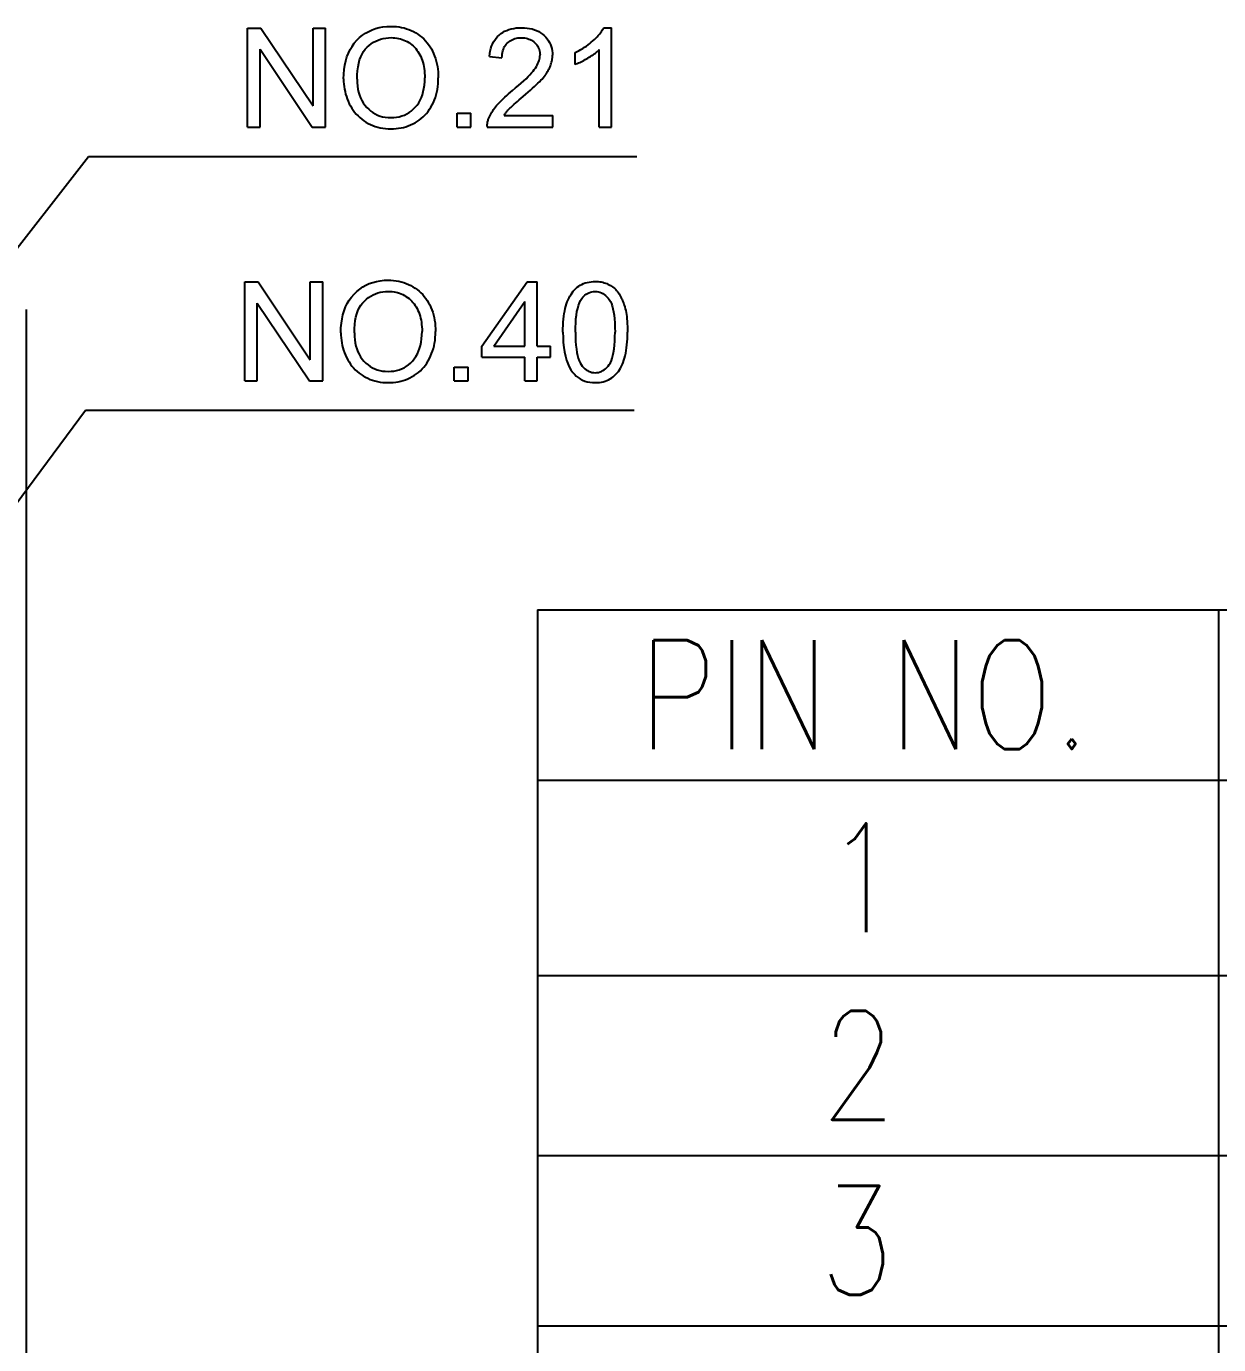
# Model space of a CAD drawing. Extents: x 260 to 819, y -886 to -454.
# Drawn here: x 485.41 to 513.69, y -659.4 to -628.13 of the extents above; entities that cross this region are included whole.
import ezdxf

# ---------------------------------------------------------------- set-up
doc = ezdxf.new("R2010")
doc.units = 0
doc.header["$LTSCALE"] = 150
doc.header["$MEASUREMENT"] = 0
doc.layers.get('0').update_dxf_attribs({"color": 6, "linetype": 'CONTINUOUS'})
doc.layers.add('현배선도', color=7, linetype='CONTINUOUS')
doc.styles.get("Standard").update_dxf_attribs({"font": 'romans.shx', "width": 0.8, "bigfont": 'whgtxt.shx'})

msp = doc.modelspace()

# ---------------------------------------------------------------- linework, layer by layer
at = {"color": 7, "linetype": 'Continuous'}
for p, q in [((490.652, -630.523), (490.652, -628.173)), ((490.652, -628.173), (490.971, -628.173)), ((490.971, -628.173), (492.206, -630.018)), ((492.206, -630.018), (492.206, -628.173)), ((492.206, -628.173), (492.504, -628.173)), ((492.504, -630.523), (492.504, -628.173)), ((493.527, -628.25), (493.606, -628.214)), ((493.606, -628.214), (493.689, -628.184)), ((493.689, -628.184), (493.775, -628.161)), ((493.775, -628.161), (493.866, -628.145)), ((493.866, -628.145), (493.96, -628.135)), ((493.96, -628.135), (494.057, -628.131)), ((494.057, -628.131), (494.122, -628.133)), ((494.122, -628.133), (494.185, -628.138)), ((494.185, -628.138), (494.247, -628.145)), ((494.247, -628.145), (494.307, -628.156)), ((494.307, -628.156), (494.367, -628.17)), ((494.367, -628.17), (494.425, -628.187)), ((494.425, -628.187), (494.481, -628.208)), ((494.481, -628.208), (494.537, -628.231)), ((496.803, -628.226), (496.855, -628.207)), ((496.855, -628.207), (496.91, -628.191)), ((496.91, -628.191), (496.967, -628.179)), ((496.967, -628.179), (497.027, -628.17)), ((497.027, -628.17), (497.09, -628.165)), ((497.09, -628.165), (497.156, -628.163)), ((497.156, -628.163), (497.222, -628.165)), ((497.222, -628.165), (497.285, -628.171)), ((497.285, -628.171), (497.346, -628.18)), ((497.346, -628.18), (497.404, -628.193)), ((497.404, -628.193), (497.459, -628.21)), ((497.459, -628.21), (497.511, -628.231)), ((499.067, -628.225), (499.086, -628.194)), ((499.086, -628.194), (499.102, -628.163)), ((499.102, -628.163), (499.288, -628.163)), ((499.288, -630.523), (499.288, -628.163)), ((493.133, -628.605), (493.186, -628.531)), ((493.186, -628.531), (493.246, -628.462)), ((493.246, -628.462), (493.311, -628.399)), ((493.311, -628.399), (493.379, -628.343)), ((493.379, -628.343), (493.451, -628.294)), ((493.451, -628.294), (493.527, -628.25)), ((493.589, -628.544), (493.642, -628.51)), ((493.642, -628.51), (493.696, -628.481)), ((493.696, -628.481), (493.752, -628.456)), ((493.752, -628.456), (493.809, -628.435)), ((493.809, -628.435), (493.869, -628.419)), ((493.869, -628.419), (493.93, -628.408)), ((493.93, -628.408), (493.994, -628.401)), ((493.994, -628.401), (494.059, -628.399)), ((494.059, -628.399), (494.105, -628.4)), ((494.105, -628.4), (494.15, -628.404)), ((494.15, -628.404), (494.194, -628.41)), ((494.194, -628.41), (494.237, -628.418)), ((494.237, -628.418), (494.28, -628.428)), ((494.28, -628.428), (494.321, -628.441)), ((494.321, -628.441), (494.362, -628.457)), ((494.362, -628.457), (494.401, -628.474)), ((494.401, -628.474), (494.44, -628.494)), ((494.44, -628.494), (494.478, -628.517)), ((494.478, -628.517), (494.514, -628.541)), ((494.537, -628.231), (494.591, -628.257)), ((494.591, -628.257), (494.644, -628.287)), ((494.644, -628.287), (494.695, -628.319)), ((494.695, -628.319), (494.743, -628.354)), ((494.743, -628.354), (494.789, -628.391)), ((494.789, -628.391), (494.833, -628.431)), ((494.833, -628.431), (494.874, -628.473)), ((494.874, -628.473), (494.913, -628.518)), ((494.913, -628.518), (494.949, -628.565)), ((496.465, -628.551), (496.49, -628.502)), ((496.49, -628.502), (496.518, -628.456)), ((496.518, -628.456), (496.549, -628.413)), ((496.549, -628.413), (496.584, -628.374)), ((496.584, -628.374), (496.622, -628.337)), ((496.622, -628.337), (496.663, -628.304)), ((496.663, -628.304), (496.707, -628.275)), ((496.707, -628.275), (496.753, -628.249)), ((496.753, -628.249), (496.803, -628.226)), ((496.792, -628.553), (496.816, -628.527)), ((496.816, -628.527), (496.842, -628.504)), ((496.842, -628.504), (496.869, -628.482)), ((496.869, -628.482), (496.898, -628.464)), ((496.898, -628.464), (496.929, -628.447)), ((496.929, -628.447), (496.962, -628.433)), ((496.962, -628.433), (496.996, -628.422)), ((496.996, -628.422), (497.032, -628.413)), ((497.032, -628.413), (497.069, -628.407)), ((497.069, -628.407), (497.109, -628.403)), ((497.109, -628.403), (497.149, -628.402)), ((497.149, -628.402), (497.188, -628.403)), ((497.188, -628.403), (497.225, -628.407)), ((497.225, -628.407), (497.261, -628.413)), ((497.261, -628.413), (497.295, -628.421)), ((497.295, -628.421), (497.328, -628.432)), ((497.328, -628.432), (497.359, -628.445)), ((497.359, -628.445), (497.389, -628.46)), ((497.389, -628.46), (497.417, -628.478)), ((497.417, -628.478), (497.444, -628.498)), ((497.444, -628.498), (497.469, -628.52)), ((497.469, -628.52), (497.492, -628.544)), ((497.511, -628.231), (497.56, -628.255)), ((497.56, -628.255), (497.607, -628.283)), ((497.607, -628.283), (497.65, -628.315)), ((497.65, -628.315), (497.691, -628.351)), ((497.691, -628.351), (497.729, -628.389)), ((497.729, -628.389), (497.762, -628.43)), ((497.762, -628.43), (497.792, -628.472)), ((497.792, -628.472), (497.817, -628.515)), ((497.817, -628.515), (497.839, -628.561)), ((498.77, -628.54), (498.808, -628.509)), ((498.808, -628.509), (498.845, -628.478)), ((498.845, -628.478), (498.881, -628.445)), ((498.881, -628.445), (498.914, -628.413)), ((498.914, -628.413), (498.944, -628.381)), ((498.944, -628.381), (498.973, -628.35)), ((498.973, -628.35), (499, -628.318)), ((499, -628.318), (499.025, -628.287)), ((499.025, -628.287), (499.047, -628.256)), ((499.047, -628.256), (499.067, -628.225)), ((490.951, -628.676), (492.185, -630.523)), ((490.951, -630.523), (490.951, -628.676)), ((493.01, -628.857), (493.045, -628.768)), ((493.045, -628.768), (493.086, -628.684)), ((493.086, -628.684), (493.133, -628.605)), ((493.338, -628.856), (493.369, -628.789)), ((493.369, -628.789), (493.405, -628.729)), ((493.405, -628.729), (493.445, -628.674)), ((493.445, -628.674), (493.491, -628.626)), ((493.491, -628.626), (493.539, -628.583)), ((493.539, -628.583), (493.589, -628.544)), ((494.514, -628.541), (494.549, -628.568)), ((494.549, -628.568), (494.582, -628.596)), ((494.582, -628.596), (494.613, -628.626)), ((494.613, -628.626), (494.642, -628.659)), ((494.642, -628.659), (494.67, -628.693)), ((494.67, -628.693), (494.695, -628.729)), ((494.695, -628.729), (494.719, -628.767)), ((494.719, -628.767), (494.741, -628.807)), ((494.741, -628.807), (494.762, -628.849)), ((494.949, -628.565), (494.982, -628.614)), ((494.982, -628.614), (495.014, -628.666)), ((495.014, -628.666), (495.042, -628.72)), ((495.042, -628.72), (495.068, -628.777)), ((495.068, -628.777), (495.092, -628.835)), ((495.092, -628.835), (495.112, -628.894)), ((496.393, -628.843), (496.401, -628.778)), ((496.393, -628.843), (496.689, -628.874)), ((496.401, -628.778), (496.412, -628.717)), ((496.412, -628.717), (496.426, -628.658)), ((496.426, -628.658), (496.444, -628.603)), ((496.444, -628.603), (496.465, -628.551)), ((496.689, -628.874), (496.691, -628.83)), ((496.691, -628.83), (496.695, -628.789)), ((496.695, -628.789), (496.701, -628.749)), ((496.701, -628.749), (496.71, -628.712)), ((496.71, -628.712), (496.722, -628.676)), ((496.722, -628.676), (496.736, -628.643)), ((496.736, -628.643), (496.752, -628.611)), ((496.752, -628.611), (496.771, -628.581)), ((496.771, -628.581), (496.792, -628.553)), ((497.492, -628.544), (497.513, -628.569)), ((497.513, -628.569), (497.532, -628.596)), ((497.532, -628.596), (497.548, -628.623)), ((497.548, -628.623), (497.561, -628.651)), ((497.561, -628.651), (497.572, -628.681)), ((497.572, -628.681), (497.581, -628.711)), ((497.581, -628.711), (497.587, -628.743)), ((497.586, -628.876), (497.59, -628.842)), ((497.587, -628.743), (497.591, -628.776)), ((497.59, -628.842), (497.592, -628.809)), ((497.591, -628.776), (497.592, -628.809)), ((497.839, -628.561), (497.857, -628.608)), ((497.857, -628.608), (497.871, -628.658)), ((497.871, -628.658), (497.88, -628.708)), ((497.88, -628.708), (497.886, -628.761)), ((497.886, -628.761), (497.888, -628.816)), ((497.886, -628.872), (497.888, -628.844)), ((497.888, -628.844), (497.888, -628.816)), ((498.422, -628.753), (498.47, -628.73)), ((498.422, -629.032), (498.422, -628.753)), ((498.47, -628.73), (498.517, -628.706)), ((498.517, -628.706), (498.562, -628.681)), ((498.562, -628.681), (498.606, -628.655)), ((498.606, -628.655), (498.649, -628.627)), ((498.649, -628.627), (498.691, -628.599)), ((498.691, -628.599), (498.731, -628.57)), ((498.731, -628.57), (498.77, -628.54)), ((498.759, -628.863), (498.791, -628.843)), ((498.791, -628.843), (498.822, -628.824)), ((498.822, -628.824), (498.851, -628.804)), ((498.851, -628.804), (498.879, -628.784)), ((498.879, -628.784), (498.905, -628.764)), ((498.905, -628.764), (498.931, -628.744)), ((498.931, -628.744), (498.955, -628.724)), ((498.955, -628.724), (498.978, -628.704)), ((498.978, -628.704), (498.999, -628.684)), ((498.999, -630.523), (498.999, -628.684)), ((492.935, -629.264), (492.944, -629.155)), ((492.944, -629.155), (492.96, -629.05)), ((492.96, -629.05), (492.982, -628.951)), ((492.982, -628.951), (493.01, -628.857)), ((493.262, -629.183), (493.274, -629.092)), ((493.274, -629.092), (493.291, -629.007)), ((493.291, -629.007), (493.312, -628.929)), ((493.312, -628.929), (493.338, -628.856)), ((494.762, -628.849), (494.78, -628.892)), ((494.78, -628.892), (494.797, -628.937)), ((494.797, -628.937), (494.811, -628.984)), ((494.811, -628.984), (494.824, -629.032)), ((494.824, -629.032), (494.834, -629.081)), ((494.834, -629.081), (494.843, -629.132)), ((494.843, -629.132), (494.85, -629.184)), ((495.112, -628.894), (495.13, -628.955)), ((495.13, -628.955), (495.145, -629.017)), ((495.145, -629.017), (495.157, -629.081)), ((495.157, -629.081), (495.167, -629.146)), ((495.167, -629.146), (495.174, -629.213)), ((497.428, -629.194), (497.457, -629.156)), ((497.457, -629.156), (497.483, -629.12)), ((497.483, -629.12), (497.506, -629.084)), ((497.506, -629.084), (497.526, -629.048)), ((497.526, -629.048), (497.543, -629.013)), ((497.543, -629.013), (497.558, -628.978)), ((497.558, -628.978), (497.57, -628.943)), ((497.57, -628.943), (497.58, -628.909)), ((497.58, -628.909), (497.586, -628.876)), ((497.789, -629.176), (497.804, -629.148)), ((497.804, -629.148), (497.818, -629.121)), ((497.818, -629.121), (497.831, -629.093)), ((497.831, -629.093), (497.842, -629.066)), ((497.842, -629.066), (497.851, -629.038)), ((497.851, -629.038), (497.86, -629.011)), ((497.86, -629.011), (497.868, -628.983)), ((497.868, -628.983), (497.874, -628.956)), ((497.874, -628.956), (497.879, -628.928)), ((497.879, -628.928), (497.883, -628.9)), ((497.883, -628.9), (497.886, -628.872)), ((498.422, -629.032), (498.449, -629.022)), ((498.449, -629.022), (498.477, -629.01)), ((498.477, -629.01), (498.506, -628.998)), ((498.506, -628.998), (498.535, -628.985)), ((498.535, -628.985), (498.565, -628.97)), ((498.565, -628.97), (498.596, -628.955)), ((498.596, -628.955), (498.628, -628.938)), ((498.628, -628.938), (498.66, -628.921)), ((498.66, -628.921), (498.692, -628.903)), ((498.692, -628.903), (498.726, -628.883)), ((498.726, -628.883), (498.759, -628.863)), ((492.932, -629.378), (492.935, -629.264)), ((492.932, -629.378), (492.933, -629.44)), ((492.933, -629.44), (492.937, -629.501)), ((493.252, -629.383), (493.255, -629.28)), ((493.252, -629.383), (493.255, -629.466)), ((493.255, -629.28), (493.262, -629.183)), ((493.255, -629.466), (493.262, -629.546)), ((494.85, -629.184), (494.855, -629.238)), ((494.85, -629.523), (494.856, -629.438)), ((494.855, -629.238), (494.858, -629.293)), ((494.856, -629.438), (494.859, -629.35)), ((494.858, -629.293), (494.859, -629.35)), ((495.174, -629.213), (495.178, -629.281)), ((495.174, -629.491), (495.178, -629.422)), ((495.178, -629.281), (495.179, -629.351)), ((495.178, -629.422), (495.179, -629.351)), ((497.147, -629.477), (497.206, -629.424)), ((497.206, -629.424), (497.26, -629.373)), ((497.26, -629.373), (497.31, -629.324)), ((497.31, -629.324), (497.354, -629.278)), ((497.354, -629.278), (497.393, -629.235)), ((497.393, -629.235), (497.428, -629.194)), ((497.543, -629.481), (497.578, -629.445)), ((497.578, -629.445), (497.611, -629.411)), ((497.611, -629.411), (497.639, -629.38)), ((497.639, -629.38), (497.665, -629.35)), ((497.665, -629.35), (497.69, -629.32)), ((497.69, -629.32), (497.713, -629.291)), ((497.713, -629.291), (497.734, -629.262)), ((497.734, -629.262), (497.754, -629.233)), ((497.754, -629.233), (497.772, -629.204)), ((497.772, -629.204), (497.789, -629.176)), ((492.937, -629.501), (492.944, -629.561)), ((492.944, -629.561), (492.953, -629.621)), ((492.953, -629.621), (492.966, -629.68)), ((492.966, -629.68), (492.98, -629.738)), ((492.98, -629.738), (492.998, -629.796)), ((493.262, -629.546), (493.273, -629.622)), ((493.273, -629.622), (493.289, -629.694)), ((493.289, -629.694), (493.31, -629.763)), ((493.31, -629.763), (493.335, -629.828)), ((494.777, -629.82), (494.802, -629.752)), ((494.802, -629.752), (494.822, -629.679)), ((494.822, -629.679), (494.838, -629.603)), ((494.838, -629.603), (494.85, -629.523)), ((495.109, -629.815), (495.127, -629.753)), ((495.127, -629.753), (495.143, -629.69)), ((495.143, -629.69), (495.156, -629.625)), ((495.156, -629.625), (495.166, -629.559)), ((495.166, -629.559), (495.174, -629.491)), ((496.76, -629.808), (496.802, -629.771)), ((496.802, -629.771), (496.845, -629.733)), ((496.845, -629.733), (496.891, -629.694)), ((496.891, -629.694), (496.939, -629.654)), ((496.939, -629.654), (497.013, -629.593)), ((497.013, -629.593), (497.083, -629.534)), ((497.083, -629.534), (497.147, -629.477)), ((497.194, -629.794), (497.255, -629.742)), ((497.255, -629.742), (497.312, -629.693)), ((497.312, -629.693), (497.365, -629.646)), ((497.365, -629.646), (497.415, -629.601)), ((497.415, -629.601), (497.461, -629.559)), ((497.461, -629.559), (497.504, -629.519)), ((497.504, -629.519), (497.543, -629.481)), ((492.998, -629.796), (493.018, -629.853)), ((493.018, -629.853), (493.041, -629.909)), ((493.041, -629.909), (493.067, -629.965)), ((493.067, -629.965), (493.095, -630.019)), ((493.095, -630.019), (493.125, -630.071)), ((493.125, -630.071), (493.159, -630.121)), ((493.335, -629.828), (493.364, -629.89)), ((493.364, -629.89), (493.399, -629.948)), ((493.399, -629.948), (493.438, -630.002)), ((493.438, -630.002), (493.481, -630.053)), ((493.481, -630.053), (493.528, -630.099)), ((494.585, -630.097), (494.632, -630.05)), ((494.632, -630.05), (494.675, -629.999)), ((494.675, -629.999), (494.714, -629.943)), ((494.714, -629.943), (494.748, -629.883)), ((494.748, -629.883), (494.777, -629.82)), ((494.972, -630.098), (495.005, -630.046)), ((495.005, -630.046), (495.035, -629.991)), ((495.035, -629.991), (495.062, -629.934)), ((495.062, -629.934), (495.087, -629.875)), ((495.087, -629.875), (495.109, -629.815)), ((496.49, -630.103), (496.512, -630.072)), ((496.512, -630.072), (496.536, -630.041)), ((496.536, -630.041), (496.562, -630.01)), ((496.562, -630.01), (496.589, -629.979)), ((496.589, -629.979), (496.619, -629.947)), ((496.619, -629.947), (496.651, -629.913)), ((496.651, -629.913), (496.685, -629.879)), ((496.685, -629.879), (496.722, -629.844)), ((496.722, -629.844), (496.76, -629.808)), ((496.846, -630.105), (496.861, -630.089)), ((496.861, -630.089), (496.877, -630.072)), ((496.877, -630.072), (496.898, -630.053)), ((496.898, -630.053), (496.922, -630.03)), ((496.922, -630.03), (496.95, -630.005)), ((496.95, -630.005), (496.981, -629.977)), ((496.981, -629.977), (497.016, -629.946)), ((497.016, -629.946), (497.055, -629.912)), ((497.055, -629.912), (497.098, -629.875)), ((497.098, -629.875), (497.144, -629.836)), ((497.144, -629.836), (497.194, -629.794)), ((493.159, -630.121), (493.194, -630.168)), ((493.194, -630.168), (493.233, -630.213)), ((493.233, -630.213), (493.274, -630.256)), ((493.274, -630.256), (493.317, -630.296)), ((493.317, -630.296), (493.363, -630.334)), ((493.363, -630.334), (493.411, -630.37)), ((493.411, -630.37), (493.462, -630.403)), ((493.462, -630.403), (493.515, -630.433)), ((493.528, -630.099), (493.577, -630.141)), ((493.577, -630.141), (493.628, -630.177)), ((493.628, -630.177), (493.682, -630.209)), ((493.682, -630.209), (493.738, -630.236)), ((493.738, -630.236), (493.797, -630.258)), ((493.797, -630.258), (493.858, -630.275)), ((493.858, -630.275), (493.921, -630.287)), ((493.921, -630.287), (493.986, -630.295)), ((493.986, -630.295), (494.054, -630.297)), ((494.054, -630.297), (494.123, -630.295)), ((494.123, -630.295), (494.189, -630.287)), ((494.189, -630.287), (494.253, -630.275)), ((494.253, -630.275), (494.315, -630.257)), ((494.315, -630.257), (494.374, -630.235)), ((494.374, -630.235), (494.431, -630.208)), ((494.431, -630.208), (494.485, -630.176)), ((494.485, -630.176), (494.536, -630.139)), ((494.536, -630.139), (494.585, -630.097)), ((494.626, -630.418), (494.678, -630.388)), ((494.678, -630.388), (494.727, -630.354)), ((494.727, -630.354), (494.774, -630.319)), ((494.774, -630.319), (494.819, -630.28)), ((494.819, -630.28), (494.861, -630.239)), ((494.861, -630.239), (494.9, -630.195)), ((494.9, -630.195), (494.938, -630.148)), ((494.938, -630.148), (494.972, -630.098)), ((495.625, -630.523), (495.625, -630.194)), ((495.625, -630.194), (495.954, -630.194)), ((495.954, -630.523), (495.954, -630.194)), ((496.345, -630.421), (496.349, -630.401)), ((496.349, -630.401), (496.353, -630.381)), ((496.353, -630.381), (496.359, -630.361)), ((496.359, -630.361), (496.365, -630.342)), ((496.365, -630.342), (496.372, -630.323)), ((496.372, -630.323), (496.384, -630.291)), ((496.384, -630.291), (496.398, -630.259)), ((496.398, -630.259), (496.414, -630.228)), ((496.414, -630.228), (496.431, -630.196)), ((496.431, -630.196), (496.449, -630.165)), ((496.449, -630.165), (496.469, -630.134)), ((496.469, -630.134), (496.49, -630.103)), ((496.739, -630.246), (496.749, -630.23)), ((496.739, -630.246), (497.892, -630.246)), ((496.749, -630.23), (496.759, -630.214)), ((496.759, -630.214), (496.77, -630.199)), ((496.77, -630.199), (496.782, -630.183)), ((496.782, -630.183), (496.794, -630.167)), ((496.794, -630.167), (496.806, -630.152)), ((496.806, -630.152), (496.819, -630.136)), ((496.819, -630.136), (496.832, -630.121)), ((496.832, -630.121), (496.846, -630.105)), ((497.892, -630.523), (497.892, -630.246)), ((490.652, -630.523), (490.951, -630.523)), ((492.185, -630.523), (492.504, -630.523)), ((493.515, -630.433), (493.57, -630.46)), ((493.57, -630.46), (493.626, -630.485)), ((493.626, -630.485), (493.683, -630.505)), ((493.683, -630.505), (493.741, -630.523)), ((493.741, -630.523), (493.801, -630.537)), ((493.801, -630.537), (493.863, -630.549)), ((493.863, -630.549), (493.926, -630.557)), ((493.926, -630.557), (493.99, -630.561)), ((493.99, -630.561), (494.056, -630.563)), ((494.056, -630.563), (494.116, -630.562)), ((494.116, -630.562), (494.176, -630.557)), ((494.176, -630.557), (494.236, -630.55)), ((494.236, -630.55), (494.294, -630.54)), ((494.294, -630.54), (494.351, -630.527)), ((494.351, -630.527), (494.408, -630.511)), ((494.408, -630.511), (494.464, -630.492)), ((494.464, -630.492), (494.519, -630.47)), ((494.519, -630.47), (494.573, -630.446)), ((494.573, -630.446), (494.626, -630.418)), ((495.625, -630.523), (495.954, -630.523)), ((496.338, -630.502), (496.339, -630.482)), ((496.338, -630.502), (496.338, -630.523)), ((496.338, -630.523), (497.892, -630.523)), ((496.339, -630.482), (496.34, -630.461)), ((496.34, -630.461), (496.342, -630.441)), ((496.342, -630.441), (496.345, -630.421)), ((498.999, -630.523), (499.288, -630.523)), ((477.078, -643.799), (486.877, -631.219)), ((486.877, -631.219), (499.89, -631.219)), ((493.8, -634.164), (493.894, -634.154)), ((493.894, -634.154), (493.992, -634.151)), ((493.992, -634.151), (494.056, -634.153)), ((494.056, -634.153), (494.119, -634.157)), ((494.119, -634.157), (494.181, -634.165)), ((490.587, -636.543), (490.587, -634.193)), ((490.587, -634.193), (490.906, -634.193)), ((490.906, -634.193), (492.14, -636.038)), ((492.14, -636.038), (492.14, -634.193)), ((492.14, -634.193), (492.438, -634.193)), ((492.438, -636.543), (492.438, -634.193)), ((493.181, -634.482), (493.245, -634.419)), ((493.245, -634.419), (493.314, -634.363)), ((493.314, -634.363), (493.386, -634.313)), ((493.386, -634.313), (493.461, -634.27)), ((493.461, -634.27), (493.54, -634.234)), ((493.54, -634.234), (493.623, -634.204)), ((493.623, -634.204), (493.71, -634.181)), ((493.686, -634.475), (493.744, -634.455)), ((493.71, -634.181), (493.8, -634.164)), ((493.744, -634.455), (493.803, -634.439)), ((493.803, -634.439), (493.865, -634.428)), ((493.865, -634.428), (493.928, -634.421)), ((493.928, -634.421), (493.993, -634.419)), ((493.993, -634.419), (494.039, -634.42)), ((494.039, -634.42), (494.084, -634.423)), ((494.084, -634.423), (494.129, -634.429)), ((494.129, -634.429), (494.172, -634.438)), ((494.172, -634.438), (494.214, -634.448)), ((494.181, -634.165), (494.242, -634.176)), ((494.214, -634.448), (494.256, -634.461)), ((494.242, -634.176), (494.301, -634.19)), ((494.256, -634.461), (494.296, -634.477)), ((494.301, -634.19), (494.359, -634.207)), ((494.359, -634.207), (494.416, -634.227)), ((490.885, -634.696), (492.119, -636.543)), ((490.885, -636.543), (490.885, -634.696)), ((492.979, -634.788), (493.02, -634.704)), ((493.02, -634.704), (493.067, -634.625)), ((493.067, -634.625), (493.121, -634.551)), ((493.121, -634.551), (493.181, -634.482)), ((493.304, -634.809), (493.339, -634.748)), ((493.339, -634.748), (493.38, -634.694)), ((493.38, -634.694), (493.425, -634.646)), ((493.425, -634.646), (493.474, -634.603)), ((493.474, -634.603), (493.524, -634.564)), ((493.524, -634.564), (493.576, -634.53)), ((493.576, -634.53), (493.63, -634.5)), ((493.63, -634.5), (493.686, -634.475)), ((494.296, -634.477), (494.336, -634.494)), ((494.336, -634.494), (494.375, -634.514)), ((494.375, -634.514), (494.412, -634.537)), ((485.405, -737.164), (485.405, -634.845)), ((492.879, -635.174), (492.895, -635.07)), ((492.895, -635.07), (492.917, -634.971)), ((492.917, -634.971), (492.945, -634.877)), ((492.945, -634.877), (492.979, -634.788)), ((493.208, -635.112), (493.225, -635.027)), ((493.225, -635.027), (493.246, -634.948)), ((493.246, -634.948), (493.273, -634.876)), ((493.273, -634.876), (493.304, -634.809)), ((492.866, -635.398), (492.87, -635.284)), ((492.866, -635.398), (492.868, -635.46)), ((492.87, -635.284), (492.879, -635.174)), ((493.187, -635.403), (493.189, -635.3)), ((493.187, -635.403), (493.189, -635.486)), ((493.189, -635.3), (493.196, -635.203)), ((493.196, -635.203), (493.208, -635.112)), ((492.868, -635.46), (492.872, -635.521)), ((492.872, -635.521), (492.879, -635.581)), ((492.879, -635.581), (492.888, -635.641)), ((492.888, -635.641), (492.9, -635.7)), ((492.9, -635.7), (492.915, -635.758)), ((493.189, -635.486), (493.196, -635.566)), ((493.196, -635.566), (493.208, -635.642)), ((493.208, -635.642), (493.224, -635.714)), ((493.224, -635.714), (493.244, -635.783)), ((492.915, -635.758), (492.932, -635.816)), ((492.932, -635.816), (492.953, -635.873)), ((492.953, -635.873), (492.975, -635.929)), ((492.975, -635.929), (493.001, -635.985)), ((493.001, -635.985), (493.029, -636.039)), ((493.244, -635.783), (493.269, -635.848)), ((493.269, -635.848), (493.299, -635.909)), ((493.299, -635.909), (493.333, -635.967)), ((493.333, -635.967), (493.372, -636.022)), ((493.372, -636.022), (493.415, -636.072)), ((493.029, -636.039), (493.06, -636.091)), ((493.06, -636.091), (493.093, -636.141)), ((493.093, -636.141), (493.129, -636.188)), ((493.129, -636.188), (493.167, -636.233)), ((493.167, -636.233), (493.208, -636.276)), ((493.208, -636.276), (493.252, -636.316)), ((493.252, -636.316), (493.298, -636.354)), ((493.415, -636.072), (493.462, -636.119)), ((493.462, -636.119), (493.511, -636.16)), ((493.511, -636.16), (493.563, -636.197)), ((493.563, -636.197), (493.617, -636.229)), ((493.617, -636.229), (493.673, -636.256)), ((493.673, -636.256), (493.731, -636.278)), ((493.731, -636.278), (493.792, -636.295)), ((493.792, -636.295), (493.855, -636.307)), ((493.855, -636.307), (493.921, -636.314)), ((493.921, -636.314), (493.988, -636.317)), ((493.988, -636.317), (494.057, -636.314)), ((494.057, -636.314), (494.124, -636.307)), ((494.124, -636.307), (494.188, -636.295)), ((494.188, -636.295), (494.249, -636.277)), ((494.249, -636.277), (494.308, -636.255)), ((494.308, -636.255), (494.365, -636.228)), ((494.365, -636.228), (494.419, -636.196)), ((490.587, -636.543), (490.885, -636.543)), ((492.119, -636.543), (492.438, -636.543)), ((493.298, -636.354), (493.346, -636.389)), ((493.346, -636.389), (493.397, -636.423)), ((493.397, -636.423), (493.45, -636.453)), ((493.45, -636.453), (493.504, -636.48)), ((493.504, -636.48), (493.56, -636.504)), ((493.56, -636.504), (493.617, -636.525)), ((493.617, -636.525), (493.676, -636.543)), ((493.676, -636.543), (493.736, -636.557)), ((493.736, -636.557), (493.797, -636.568)), ((493.797, -636.568), (493.86, -636.576)), ((493.86, -636.576), (493.924, -636.581)), ((493.924, -636.581), (493.99, -636.583)), ((493.99, -636.583), (494.051, -636.581)), ((494.051, -636.581), (494.111, -636.577)), ((494.111, -636.577), (494.17, -636.57)), ((494.17, -636.57), (494.228, -636.56)), ((494.228, -636.56), (494.286, -636.547)), ((494.286, -636.547), (494.342, -636.531)), ((494.342, -636.531), (494.398, -636.512)), ((482.742, -642.714), (486.812, -637.238))]:
    msp.add_line(p, q, dxfattribs=at)
at = {"color": 0, "linetype": 'Continuous'}
for p, q in [((494.416, -634.227), (494.471, -634.251)), ((494.471, -634.251), (494.525, -634.277)), ((494.525, -634.277), (494.578, -634.307)), ((494.578, -634.307), (494.629, -634.339)), ((494.629, -634.339), (494.678, -634.374)), ((494.678, -634.374), (494.724, -634.411)), ((494.724, -634.411), (494.768, -634.451)), ((494.768, -634.451), (494.809, -634.493)), ((496.215, -635.716), (497.287, -634.193)), ((497.287, -634.193), (497.523, -634.193)), ((497.523, -635.716), (497.523, -634.193)), ((498.328, -634.488), (498.354, -634.45)), ((498.354, -634.45), (498.382, -634.414)), ((498.382, -634.414), (498.412, -634.381)), ((498.412, -634.381), (498.443, -634.35)), ((498.443, -634.35), (498.476, -634.321)), ((498.476, -634.321), (498.511, -634.295)), ((498.511, -634.295), (498.547, -634.271)), ((498.547, -634.271), (498.585, -634.251)), ((498.585, -634.251), (498.625, -634.233)), ((498.625, -634.233), (498.667, -634.218)), ((498.667, -634.218), (498.71, -634.205)), ((498.689, -634.483), (498.72, -634.464)), ((498.71, -634.205), (498.756, -634.196)), ((498.72, -634.464), (498.752, -634.449)), ((498.752, -634.449), (498.786, -634.437)), ((498.756, -634.196), (498.803, -634.189)), ((498.786, -634.437), (498.822, -634.429)), ((498.803, -634.189), (498.851, -634.185)), ((498.822, -634.429), (498.86, -634.424)), ((498.851, -634.185), (498.902, -634.183)), ((498.86, -634.424), (498.898, -634.422)), ((498.898, -634.422), (498.938, -634.424)), ((498.902, -634.183), (498.939, -634.184)), ((498.938, -634.424), (498.977, -634.43)), ((498.939, -634.184), (498.975, -634.186)), ((498.975, -634.186), (499.011, -634.19)), ((498.977, -634.43), (499.014, -634.439)), ((499.011, -634.19), (499.046, -634.195)), ((499.014, -634.439), (499.049, -634.453)), ((499.046, -634.195), (499.079, -634.202)), ((499.049, -634.453), (499.084, -634.47)), ((499.079, -634.202), (499.112, -634.211)), ((499.084, -634.47), (499.117, -634.491)), ((499.112, -634.211), (499.144, -634.22)), ((499.144, -634.22), (499.175, -634.232)), ((499.175, -634.232), (499.204, -634.245)), ((499.204, -634.245), (499.234, -634.259)), ((499.234, -634.259), (499.262, -634.275)), ((499.262, -634.275), (499.289, -634.292)), ((499.289, -634.292), (499.315, -634.311)), ((499.315, -634.311), (499.34, -634.331)), ((499.34, -634.331), (499.364, -634.352)), ((499.364, -634.352), (499.387, -634.375)), ((499.387, -634.375), (499.409, -634.399)), ((499.409, -634.399), (499.43, -634.424)), ((499.43, -634.424), (499.45, -634.451)), ((499.45, -634.451), (499.469, -634.479)), ((494.412, -634.537), (494.449, -634.561)), ((494.449, -634.561), (494.484, -634.588)), ((494.484, -634.588), (494.516, -634.616)), ((494.516, -634.616), (494.548, -634.646)), ((494.548, -634.646), (494.577, -634.678)), ((494.577, -634.678), (494.604, -634.713)), ((494.604, -634.713), (494.63, -634.749)), ((494.63, -634.749), (494.654, -634.787)), ((494.809, -634.493), (494.847, -634.537)), ((494.847, -634.537), (494.883, -634.584)), ((494.883, -634.584), (494.917, -634.634)), ((494.917, -634.634), (494.948, -634.686)), ((494.948, -634.686), (494.977, -634.74)), ((494.977, -634.74), (495.003, -634.797)), ((496.499, -635.716), (497.235, -634.656)), ((497.235, -635.716), (497.235, -634.656)), ((498.19, -634.821), (498.205, -634.765)), ((498.205, -634.765), (498.221, -634.713)), ((498.221, -634.713), (498.239, -634.663)), ((498.239, -634.663), (498.259, -634.616)), ((498.259, -634.616), (498.28, -634.571)), ((498.28, -634.571), (498.303, -634.528)), ((498.303, -634.528), (498.328, -634.488)), ((498.486, -634.82), (498.505, -634.752)), ((498.505, -634.752), (498.527, -634.691)), ((498.527, -634.691), (498.553, -634.637)), ((498.553, -634.637), (498.581, -634.59)), ((498.581, -634.59), (498.606, -634.558)), ((498.606, -634.558), (498.632, -634.53)), ((498.632, -634.53), (498.659, -634.504)), ((498.659, -634.504), (498.689, -634.483)), ((499.117, -634.491), (499.149, -634.515)), ((499.149, -634.515), (499.179, -634.544)), ((499.179, -634.544), (499.208, -634.577)), ((499.208, -634.577), (499.236, -634.613)), ((499.236, -634.613), (499.262, -634.655)), ((499.262, -634.655), (499.285, -634.705)), ((499.285, -634.705), (499.305, -634.762)), ((499.305, -634.762), (499.323, -634.828)), ((499.469, -634.479), (499.487, -634.508)), ((499.487, -634.508), (499.505, -634.539)), ((499.505, -634.539), (499.521, -634.571)), ((499.521, -634.571), (499.537, -634.604)), ((499.537, -634.604), (499.552, -634.638)), ((499.552, -634.638), (499.566, -634.674)), ((499.566, -634.674), (499.58, -634.71)), ((499.58, -634.71), (499.592, -634.748)), ((499.592, -634.748), (499.604, -634.788)), ((494.654, -634.787), (494.676, -634.827)), ((494.676, -634.827), (494.696, -634.868)), ((494.696, -634.868), (494.715, -634.912)), ((494.715, -634.912), (494.731, -634.957)), ((494.731, -634.957), (494.746, -635.003)), ((494.746, -635.003), (494.758, -635.051)), ((494.758, -635.051), (494.769, -635.101)), ((495.003, -634.797), (495.026, -634.854)), ((495.026, -634.854), (495.047, -634.914)), ((495.047, -634.914), (495.064, -634.975)), ((495.064, -634.975), (495.08, -635.037)), ((495.08, -635.037), (495.092, -635.101)), ((498.143, -635.148), (498.149, -635.076)), ((498.149, -635.076), (498.157, -635.008)), ((498.157, -635.008), (498.166, -634.942)), ((498.166, -634.942), (498.177, -634.88)), ((498.177, -634.88), (498.19, -634.821)), ((498.438, -635.167), (498.445, -635.069)), ((498.445, -635.069), (498.456, -634.979)), ((498.456, -634.979), (498.469, -634.896)), ((498.469, -634.896), (498.486, -634.82)), ((499.323, -634.828), (499.337, -634.901)), ((499.337, -634.901), (499.35, -634.982)), ((499.35, -634.982), (499.359, -635.071)), ((499.359, -635.071), (499.366, -635.167)), ((499.604, -634.788), (499.615, -634.828)), ((499.615, -634.828), (499.625, -634.871)), ((499.625, -634.871), (499.634, -634.916)), ((499.634, -634.916), (499.642, -634.965)), ((499.642, -634.965), (499.649, -635.016)), ((499.649, -635.016), (499.655, -635.07)), ((499.655, -635.07), (499.659, -635.127)), ((494.769, -635.101), (494.778, -635.151)), ((494.778, -635.151), (494.784, -635.204)), ((494.784, -635.204), (494.789, -635.258)), ((494.789, -635.258), (494.792, -635.313)), ((494.791, -635.458), (494.793, -635.369)), ((494.792, -635.313), (494.793, -635.369)), ((495.092, -635.101), (495.101, -635.166)), ((495.101, -635.166), (495.108, -635.233)), ((495.108, -635.233), (495.112, -635.301)), ((495.112, -635.301), (495.114, -635.371)), ((495.112, -635.442), (495.114, -635.371)), ((498.135, -635.384), (498.136, -635.302)), ((498.135, -635.384), (498.138, -635.513)), ((498.136, -635.302), (498.139, -635.224)), ((498.139, -635.224), (498.143, -635.148)), ((498.432, -635.384), (498.434, -635.272)), ((498.432, -635.384), (498.433, -635.496)), ((498.434, -635.272), (498.438, -635.167)), ((499.366, -635.167), (499.37, -635.272)), ((499.37, -635.272), (499.371, -635.384)), ((499.37, -635.495), (499.371, -635.384)), ((499.659, -635.127), (499.663, -635.187)), ((499.663, -635.187), (499.666, -635.25)), ((499.666, -635.25), (499.667, -635.315)), ((499.667, -635.315), (499.668, -635.384)), ((499.667, -635.465), (499.668, -635.384)), ((494.736, -635.771), (494.757, -635.699)), ((494.757, -635.699), (494.773, -635.623)), ((494.773, -635.623), (494.784, -635.543)), ((494.784, -635.543), (494.791, -635.458)), ((495.062, -635.773), (495.078, -635.71)), ((495.078, -635.71), (495.091, -635.645)), ((495.091, -635.645), (495.101, -635.579)), ((495.101, -635.579), (495.108, -635.511)), ((495.108, -635.511), (495.112, -635.442)), ((496.215, -635.98), (496.215, -635.716)), ((496.499, -635.716), (497.235, -635.716)), ((497.523, -635.716), (497.84, -635.716)), ((497.84, -635.98), (497.84, -635.716)), ((498.138, -635.513), (498.145, -635.634)), ((498.145, -635.634), (498.156, -635.748)), ((498.433, -635.496), (498.437, -635.6)), ((498.437, -635.6), (498.444, -635.696)), ((498.444, -635.696), (498.454, -635.785)), ((499.35, -635.784), (499.359, -635.695)), ((499.359, -635.695), (499.366, -635.599)), ((499.366, -635.599), (499.37, -635.495)), ((499.647, -635.757), (499.654, -635.689)), ((499.654, -635.689), (499.66, -635.618)), ((499.66, -635.618), (499.665, -635.543)), ((499.665, -635.543), (499.667, -635.465)), ((494.566, -636.07), (494.609, -636.018)), ((494.609, -636.018), (494.648, -635.963)), ((494.648, -635.963), (494.682, -635.903)), ((494.682, -635.903), (494.712, -635.839)), ((494.712, -635.839), (494.736, -635.771)), ((494.939, -636.066), (494.97, -636.011)), ((494.97, -636.011), (494.997, -635.953)), ((494.997, -635.953), (495.021, -635.895)), ((495.021, -635.895), (495.043, -635.835)), ((495.043, -635.835), (495.062, -635.773)), ((496.215, -635.98), (497.235, -635.98)), ((497.235, -636.543), (497.235, -635.98)), ((497.523, -635.98), (497.84, -635.98)), ((497.523, -636.543), (497.523, -635.98)), ((498.156, -635.748), (498.173, -635.854)), ((498.173, -635.854), (498.194, -635.954)), ((498.194, -635.954), (498.219, -636.046)), ((498.454, -635.785), (498.466, -635.866)), ((498.466, -635.866), (498.481, -635.939)), ((498.481, -635.939), (498.498, -636.004)), ((498.498, -636.004), (498.519, -636.062)), ((499.285, -636.061), (499.305, -636.003)), ((499.305, -636.003), (499.323, -635.938)), ((499.323, -635.938), (499.337, -635.865)), ((499.337, -635.865), (499.35, -635.784)), ((499.583, -636.051), (499.599, -635.999)), ((499.599, -635.999), (499.614, -635.943)), ((499.614, -635.943), (499.626, -635.885)), ((499.626, -635.885), (499.637, -635.823)), ((499.637, -635.823), (499.647, -635.757)), ((494.419, -636.196), (494.471, -636.159)), ((494.471, -636.159), (494.52, -636.117)), ((494.52, -636.117), (494.566, -636.07)), ((494.662, -636.374), (494.709, -636.338)), ((494.709, -636.338), (494.753, -636.3)), ((494.753, -636.3), (494.795, -636.258)), ((494.795, -636.258), (494.835, -636.214)), ((494.835, -636.214), (494.872, -636.168)), ((494.872, -636.168), (494.907, -636.118)), ((494.907, -636.118), (494.939, -636.066)), ((495.559, -636.543), (495.559, -636.214)), ((495.559, -636.214), (495.888, -636.214)), ((495.888, -636.543), (495.888, -636.214)), ((498.219, -636.046), (498.249, -636.13)), ((498.249, -636.13), (498.284, -636.207)), ((498.284, -636.207), (498.324, -636.277)), ((498.324, -636.277), (498.368, -636.339)), ((498.368, -636.339), (498.408, -636.385)), ((498.519, -636.062), (498.542, -636.112)), ((498.542, -636.112), (498.567, -636.154)), ((498.567, -636.154), (498.595, -636.19)), ((498.595, -636.19), (498.624, -636.223)), ((498.624, -636.223), (498.654, -636.252)), ((498.654, -636.252), (498.686, -636.277)), ((498.686, -636.277), (498.719, -636.298)), ((498.719, -636.298), (498.753, -636.315)), ((498.753, -636.315), (498.788, -636.328)), ((498.788, -636.328), (498.825, -636.338)), ((498.825, -636.338), (498.863, -636.344)), ((498.863, -636.344), (498.902, -636.346)), ((498.902, -636.346), (498.941, -636.344)), ((498.941, -636.344), (498.979, -636.338)), ((498.979, -636.338), (499.015, -636.328)), ((499.015, -636.328), (499.051, -636.315)), ((499.051, -636.315), (499.085, -636.298)), ((499.085, -636.298), (499.117, -636.276)), ((499.117, -636.276), (499.149, -636.251)), ((499.149, -636.251), (499.179, -636.222)), ((499.179, -636.222), (499.208, -636.19)), ((499.208, -636.19), (499.236, -636.153)), ((499.236, -636.153), (499.262, -636.111)), ((499.262, -636.111), (499.285, -636.061)), ((499.423, -636.351), (499.451, -636.315)), ((499.451, -636.315), (499.477, -636.277)), ((499.477, -636.277), (499.502, -636.236)), ((499.502, -636.236), (499.524, -636.194)), ((499.524, -636.194), (499.546, -636.148)), ((499.546, -636.148), (499.565, -636.101)), ((499.565, -636.101), (499.583, -636.051)), ((494.398, -636.512), (494.453, -636.49)), ((494.453, -636.49), (494.507, -636.465)), ((494.507, -636.465), (494.561, -636.438)), ((494.561, -636.438), (494.612, -636.407)), ((494.612, -636.407), (494.662, -636.374)), ((495.559, -636.543), (495.888, -636.543)), ((497.235, -636.543), (497.523, -636.543)), ((498.408, -636.385), (498.451, -636.427)), ((498.451, -636.427), (498.497, -636.463)), ((498.497, -636.463), (498.546, -636.495)), ((498.546, -636.495), (498.598, -636.522)), ((498.598, -636.522), (498.653, -636.544)), ((498.653, -636.544), (498.711, -636.561)), ((498.711, -636.561), (498.772, -636.573)), ((498.772, -636.573), (498.835, -636.58)), ((498.835, -636.58), (498.902, -636.583)), ((498.902, -636.583), (498.952, -636.581)), ((498.952, -636.581), (499.001, -636.577)), ((499.001, -636.577), (499.049, -636.57)), ((499.049, -636.57), (499.094, -636.561)), ((499.094, -636.561), (499.138, -636.548)), ((499.138, -636.548), (499.179, -636.533)), ((499.179, -636.533), (499.219, -636.515)), ((499.219, -636.515), (499.258, -636.494)), ((499.258, -636.494), (499.294, -636.471)), ((499.294, -636.471), (499.329, -636.444)), ((499.329, -636.444), (499.362, -636.415)), ((499.362, -636.415), (499.393, -636.384)), ((499.393, -636.384), (499.423, -636.351)), ((486.812, -637.238), (499.825, -637.238))]:
    msp.add_line(p, q, dxfattribs=at)
at = {"layer": '현배선도', "color": 0}
for p, q in [((497.529, -641.971), (497.529, -646.012)), ((497.529, -641.971), (554.867, -641.971)), ((513.692, -641.971), (513.692, -646.012)), ((513.692, -641.971), (513.692, -758.775)), ((513.692, -641.971), (513.692, -766.858)), ((497.529, -646.012), (513.692, -646.012)), ((497.529, -646.012), (497.529, -650.643)), ((513.692, -646.012), (513.692, -650.643)), ((513.692, -646.012), (554.867, -646.012)), ((497.529, -650.643), (513.692, -650.643)), ((497.529, -650.643), (497.529, -654.916)), ((513.692, -650.643), (513.692, -654.916)), ((513.692, -650.643), (554.867, -650.643)), ((497.529, -654.916), (513.692, -654.916)), ((497.529, -654.916), (497.529, -658.957)), ((513.692, -654.916), (513.692, -658.957)), ((513.692, -654.916), (554.867, -654.916)), ((497.529, -658.957), (513.692, -658.957)), ((497.529, -658.957), (497.529, -662.862)), ((513.692, -658.957), (513.692, -662.862)), ((513.692, -658.957), (554.867, -658.957))]:
    msp.add_line(p, q, dxfattribs=at)

# ---------------------------------------------------------------- texts
at = {"layer": '현배선도', "color": 0, "width": 0.8}
for s, height, p in [('PIN NO.', 2.5833, (499.932, -645.276)), ('1', 2.583, (504.355, -649.618)), ('2', 2.583, (504.257, -654.069)), ('3', 2.583, (504.223, -658.221))]:
    msp.add_text(s, height=height, dxfattribs=at).set_placement(p)

doc.saveas('drawing.dxf')
